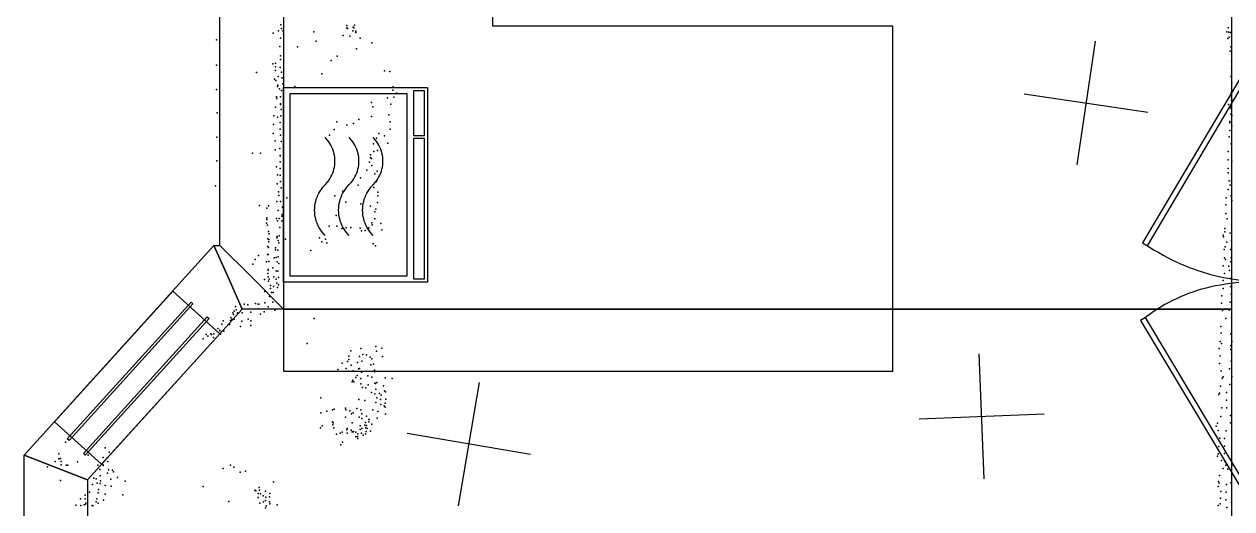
# Model space of a CAD drawing. Header units: millimetres. Extents: x -49251 to 3173, y -44712 to 7447.
# Drawn here: x -12784 to -8920, y -5808 to -4259 of the extents above; entities that cross this region are included whole.
import ezdxf

# ---------------------------------------------------------------- set-up
doc = ezdxf.new("R2010")
doc.units = ezdxf.units.MM
for name, color, linetype in [('DOORS', 7, 'Continuous'), ('OBJECTS', 8, 'Continuous'), ('P', 9, 'Continuous'), ('PANOS', 10, 'Continuous'), ('ROOMS', 1, 'Continuous'), ('WALLS', 3, 'Continuous'), ('WINDOWS', 6, 'Continuous')]:
    doc.layers.add(name, color=color, linetype=linetype)

# ---------------------------------------------------------------- blocks, each defined once
blk = doc.blocks.new('Microwave_Wall_57')
for points in [[(-310.9, 229.5), (310.9, 229.5)], [(-310.9, -176.3), (-310.9, 229.5)], [(290.9, 209.5), (-290.9, 209.5)], [(-290.9, 209.5), (-290.9, -166.3)], [(290.9, -166.3), (290.9, 209.5)], [(310.9, 229.5), (310.9, -176.3)], [(-162.3, 96.4), (-153.9, 104), (-148, 108.5), (-141.9, 112.6), (-135.6, 116.3), (-129.2, 119.5), (-122.5, 122.3), (-115.8, 124.7), (-108.9, 126.6), (-102, 128.1), (-95, 129.2), (-87.9, 129.8), (-80.9, 130.1), (-73.8, 129.8), (-66.8, 129.2), (-59.8, 128.1), (-52.8, 126.6), (-46, 124.7), (-39.2, 122.3), (-32.6, 119.5), (-26.1, 116.3), (-19.8, 112.6), (-13.7, 108.5), (-7.9, 104), (0.5, 96.4)], [(0.5, 96.4), (8.3, 89.3), (13.7, 85.1), (19.4, 81.4), (25.2, 78), (31.2, 75), (37.3, 72.4), (43.5, 70.2), (49.8, 68.4), (56.3, 67), (62.7, 66), (69.2, 65.4), (75.8, 65.2), (82.3, 65.4), (88.8, 66), (95.3, 67), (101.7, 68.4), (108.1, 70.2), (114.3, 72.4), (120.4, 75), (126.4, 78), (132.2, 81.4), (137.9, 85.1), (143.3, 89.3), (151, 96.4)], [(-162.1, 19.6), (-153.7, 27.2), (-147.9, 31.7), (-141.8, 35.8), (-135.5, 39.5), (-129, 42.7), (-122.4, 45.5), (-115.6, 47.9), (-108.8, 49.8), (-101.8, 51.3), (-94.8, 52.4), (-87.8, 53.1), (-80.7, 53.3), (-73.7, 53.1), (-66.6, 52.4), (-59.6, 51.3), (-52.7, 49.8), (-45.8, 47.9), (-39.1, 45.5), (-32.4, 42.7), (-26, 39.5), (-19.7, 35.8), (-13.6, 31.7), (-7.7, 27.2), (0.7, 19.6)], [(0.7, 19.6), (8.4, 12.6), (13.9, 8.4), (19.5, 4.6), (25.3, 1.2), (31.3, -1.8), (37.4, -4.4), (43.7, -6.6), (50, -8.4), (56.4, -9.8), (62.9, -10.8), (69.4, -11.4), (75.9, -11.6), (82.5, -11.4), (89, -10.8), (95.5, -9.8), (101.9, -8.4), (108.2, -6.6), (114.5, -4.4), (120.6, -1.8), (126.5, 1.2), (132.4, 4.6), (138, 8.4), (143.4, 12.6), (151.2, 19.6)], [(-162.3, -57.2), (-153.9, -49.6), (-148, -45.1), (-141.9, -41), (-135.6, -37.3), (-129.1, -34.1), (-122.5, -31.3), (-115.8, -28.9), (-108.9, -27), (-102, -25.5), (-95, -24.4), (-87.9, -23.8), (-80.9, -23.5), (-73.8, -23.8), (-66.7, -24.4), (-59.7, -25.5), (-52.8, -27), (-45.9, -28.9), (-39.2, -31.3), (-32.6, -34.1), (-26.1, -37.3), (-19.8, -41), (-13.7, -45.1), (-7.8, -49.6), (0.5, -57.2)], [(0.5, -57.2), (8.3, -64.3), (13.7, -68.5), (19.4, -72.2), (25.2, -75.6), (31.2, -78.6), (37.3, -81.2), (43.5, -83.4), (49.9, -85.2), (56.3, -86.6), (62.8, -87.6), (69.3, -88.2), (75.8, -88.4), (82.3, -88.2), (88.9, -87.6), (95.3, -86.6), (101.7, -85.2), (108.1, -83.4), (114.3, -81.2), (120.4, -78.6), (126.4, -75.6), (132.2, -72.2), (137.9, -68.5), (143.3, -64.3), (151.1, -57.2)], [(-310.9, -230.9), (-310.9, -176.3)], [(148.2, -186.3), (-300.9, -186.3)], [(-300.9, -186.3), (-300.9, -220.9)], [(-290.9, -166.3), (153.2, -166.3)], [(148.2, -220.9), (148.2, -186.3)], [(153.2, -166.3), (290.9, -166.3)], [(300.9, -186.3), (158.2, -186.3)], [(158.2, -186.3), (158.2, -220.9)], [(300.9, -220.9), (300.9, -186.3)], [(310.9, -176.3), (310.9, -230.9)], [(153.2, -230.9), (-310.9, -230.9)], [(-300.9, -220.9), (148.2, -220.9)], [(310.9, -230.9), (153.2, -230.9)], [(158.2, -220.9), (300.9, -220.9)]]:
    blk.add_lwpolyline(points)
blk = doc.blocks.new('2-Double_3F')
for points in [[(-803.047, 5.11842), (-144.478, 395.382), (-134.282, 378.176), (-792.851, -12.0874), (-803.047, 5.11842)], [(130.58, 402.327), (799.603, 1.60988), (789.326, -15.5479), (120.303, 385.169), (130.58, 402.327)], [(-134.282, 378.176), (-119.32, 354.081), (-109.98, 338.172), (-101.133, 322.376), (-92.7658, 306.684), (-84.8675, 291.087), (-77.4254, 275.576), (-70.4273, 260.141), (-63.861, 244.774), (-57.7142, 229.467), (-51.9747, 214.209), (-46.6303, 198.992), (-41.6688, 183.807), (-37.078, 168.646), (-32.8455, 153.498), (-28.9593, 138.355), (-25.407, 123.208), (-22.1765, 108.049), (-19.2555, 92.867), (-16.6317, 77.6544), (-14.2931, 62.402), (-12.2272, 47.1006), (-10.422, 31.7413), (-8.86523, 16.3152), (-6.96899, -6.96899)], [(-6.96899, -6.96899), (-5.64674, 24.0467), (-4.27553, 44.0225), (-2.51777, 63.4584), (-0.37793, 82.3727), (2.13953, 100.783), (5.03013, 118.709), (8.2894, 136.167), (11.9129, 153.176), (15.8961, 169.754), (20.2346, 185.919), (24.9238, 201.69), (29.9595, 217.085), (35.3369, 232.121), (41.0518, 246.818), (47.0996, 261.192), (53.4758, 275.263), (60.176, 289.048), (67.1957, 302.566), (74.5305, 315.834), (82.1759, 328.872), (90.1273, 341.697), (98.3804, 354.327), (106.931, 366.78), (120.303, 385.169)]]:
    blk.add_lwpolyline(points)
blk = doc.blocks.new('1-Standard_69')
for points in [[(-590, 42.9766), (589.999, 42.9766), (589.999, 32.9766), (-590, 32.9766), (-590, 42.9766)], [(-590.014, -44.0958), (589.985, -44.0958), (589.985, -54.0958), (-590.014, -54.0958), (-590.014, -44.0958)]]:
    blk.add_lwpolyline(points)

msp = doc.modelspace()

# ---------------------------------------------------------------- linework, layer by layer
at = {"layer": 'OBJECTS'}
for points in [[(-11283.8, -4265.5), (-11283.8, -2520.5)], [(-10004.9, -4265.5), (-11283.8, -4265.5)], [(-10004.9, -5368.2), (-10004.9, -4265.5)], [(-11954.2, -5169.7), (-11954.2, -5368.2)], [(-11954.2, -5368.2), (-10004.9, -5368.2)]]:
    msp.add_lwpolyline(points, dxfattribs=at)
at = {"layer": 'P'}
for p in [(-11987, -4287), (-11970, -4280), (-11962, -4261), (-11960, -4273), (-11956, -4280), (-11857, -4283), (-11751, -4263), (-11751, -4270), (-11749, -4272), (-11732, -4280), (-11731, -4268), (-11729, -4270), (-11727, -4262), (-11723, -4285), (-11722, -4281), (-8936, -4283), (-8932, -4270), (-8929, -4284), (-8924, -4285), (-12168, -4309), (-11963, -4303), (-11954, -4291), (-11849, -4313), (-11763, -4295), (-11742, -4297), (-11709, -4303), (-11671, -4318), (-8933, -4304), (-8928, -4300), (-8921, -4297), (-11966, -4330), (-11963, -4360), (-11909, -4331), (-11782, -4361), (-11720, -4337), (-8925, -4345), (-8923, -4331), (-12168, -4390), (-11988, -4385), (-11979, -4383), (-11979, -4395), (-11965, -4397), (-11963, -4372), (-11801, -4375), (-8921, -4377), (-8921, -4400), (-12040, -4413), (-11983, -4434), (-11979, -4407), (-11978, -4439), (-11971, -4426), (-11960, -4412), (-11958, -4430), (-11831, -4417), (-11631, -4408), (-11614, -4410), (-8923, -4426), (-12168, -4468), (-11973, -4458), (-11972, -4454), (-11967, -4465), (-11960, -4471), (-11956, -4449), (-11918, -4458), (-11604, -4470), (-11603, -4459), (-11592, -4479), (-8922, -4478), (-8920, -4446), (-11976, -4491), (-11975, -4496), (-11964, -4513), (-11964, -4515), (-11963, -4491), (-11672, -4509), (-11621, -4494), (-11611, -4514), (-11601, -4492), (-8930, -4516), (-8926, -4491), (-8921, -4502), (-8920, -4500), (-12166, -4542), (-11985, -4552), (-11979, -4524), (-11973, -4556), (-11962, -4552), (-11961, -4531), (-11672, -4554), (-11668, -4523), (-11617, -4549), (-8925, -4527), (-8923, -4546), (-8922, -4524), (-8920, -4551), (-11986, -4580), (-11965, -4573), (-11965, -4594), (-11792, -4596), (-11783, -4571), (-11751, -4582), (-11730, -4576), (-11713, -4564), (-11613, -4571), (-11613, -4594), (-8926, -4570), (-8926, -4574), (-8920, -4585), (-12167, -4620), (-11987, -4608), (-11981, -4632), (-11964, -4614), (-11961, -4634), (-11807, -4614), (-11656, -4623), (-11649, -4608), (-11631, -4616), (-8928, -4619), (-8926, -4599), (-12053, -4671), (-12027, -4671), (-11981, -4660), (-11966, -4656), (-11666, -4641), (-11665, -4666), (-11653, -4663), (-11620, -4639), (-8931, -4666), (-8922, -4641), (-12167, -4696), (-11965, -4679), (-11965, -4680), (-11965, -4699), (-11679, -4700), (-11676, -4676), (-11676, -4686), (-11672, -4688), (-11671, -4711), (-8931, -4693), (-8920, -4697), (-11976, -4715), (-11973, -4740), (-11965, -4720), (-11965, -4742), (-11708, -4750), (-11687, -4725), (-11662, -4737), (-11654, -4729), (-8932, -4720), (-8931, -4734), (-12172, -4776), (-11974, -4769), (-11963, -4762), (-11961, -4782), (-11715, -4774), (-11665, -4781), (-11656, -4762), (-8932, -4787), (-8928, -4760), (-8925, -4773), (-8921, -4761), (-11975, -4826), (-11970, -4795), (-11969, -4807), (-11963, -4826), (-11943, -4814), (-11790, -4808), (-11764, -4793), (-11754, -4828), (-11653, -4829), (-11652, -4796), (-11652, -4808), (-8938, -4814), (-8922, -4806), (-8921, -4811), (-8920, -4823), (-12031, -4838), (-12007, -4847), (-12002, -4840), (-11971, -4854), (-11958, -4867), (-11957, -4844), (-11706, -4833), (-11676, -4841), (-11662, -4859), (-11659, -4850), (-8939, -4836), (-8939, -4864), (-12008, -4895), (-12007, -4878), (-12007, -4883), (-12005, -4901), (-11976, -4880), (-11973, -4888), (-11968, -4880), (-11959, -4873), (-11959, -4887), (-11808, -4905), (-11785, -4870), (-11783, -4905), (-11671, -4894), (-11670, -4900), (-11662, -4881), (-11643, -4896), (-8935, -4881), (-8921, -4900), (-12004, -4945), (-12002, -4922), (-12000, -4929), (-11975, -4942), (-11974, -4938), (-11968, -4935), (-11966, -4909), (-11839, -4942), (-11767, -4912), (-11753, -4910), (-11739, -4909), (-11709, -4911), (-11704, -4919), (-11693, -4918), (-11681, -4910), (-11639, -4916), (-8947, -4933), (-8946, -4939), (-8942, -4912), (-8942, -4923), (-8925, -4927), (-12004, -4970), (-12002, -4973), (-12001, -4947), (-12001, -4955), (-11979, -4974), (-11979, -4980), (-11972, -4981), (-11971, -4950), (-11969, -4958), (-11947, -4946), (-11866, -4982), (-11831, -4955), (-11820, -4946), (-11815, -4958), (-11667, -4961), (-11660, -4968), (-8944, -4979), (-8941, -4971), (-8936, -4956), (-8924, -4979), (-8921, -4952), (-12045, -5011), (-12034, -4998), (-12008, -5019), (-12005, -4995), (-12003, -4995), (-12001, -5018), (-11984, -5006), (-11977, -5005), (-11974, -5019), (-11971, -5003), (-8943, -5006), (-8940, -5011), (-8923, -5019), (-8922, -5005), (-12052, -5026), (-12004, -5056), (-12003, -5043), (-12003, -5045), (-11988, -5038), (-11977, -5047), (-11972, -5049), (-11969, -5024), (-8947, -5031), (-8943, -5056), (-8929, -5033), (-8927, -5046), (-12015, -5075), (-12003, -5067), (-12002, -5080), (-12000, -5074), (-11996, -5094), (-11986, -5098), (-11985, -5067), (-11977, -5074), (-11975, -5087), (-11970, -5069), (-11970, -5092), (-8948, -5078), (-8924, -5072), (-8924, -5097), (-12014, -5114), (-11999, -5129), (-11996, -5104), (-11992, -5117), (-11987, -5117), (-11973, -5101), (-8952, -5127), (-8948, -5104), (-8922, -5122), (-12112, -5176), (-12107, -5161), (-12105, -5172), (-12080, -5154), (-12068, -5156), (-12043, -5152), (-12035, -5154), (-12035, -5169), (-12033, -5154), (-12014, -5150), (-12003, -5163), (-11988, -5148), (-11982, -5173), (-8953, -5151), (-8950, -5174), (-8928, -5173), (-8925, -5148), (-12147, -5207), (-12123, -5206), (-12122, -5197), (-12119, -5202), (-12116, -5182), (-12114, -5187), (-12112, -5202), (-12101, -5182), (-12087, -5208), (-12086, -5182), (-12067, -5202), (-12058, -5180), (-12058, -5207), (-12028, -5186), (-12016, -5178), (-11856, -5200), (-8939, -5200), (-8921, -5198), (-12201, -5251), (-12186, -5249), (-12184, -5251), (-12177, -5249), (-12164, -5232), (-12158, -5237), (-12158, -5239), (-12155, -5250), (-12151, -5218), (-12145, -5240), (-12130, -5218), (-12127, -5219), (-12091, -5225), (-12058, -5222), (-8955, -5225), (-8954, -5247), (-8923, -5249), (-12211, -5265), (-12196, -5256), (-12178, -5261), (-11878, -5280), (-11658, -5289), (-8957, -5273), (-8953, -5280), (-8923, -5286), (-8920, -5273), (-11745, -5320), (-11745, -5331), (-11738, -5303), (-11711, -5321), (-11706, -5296), (-11700, -5315), (-11688, -5316), (-11677, -5323), (-11671, -5329), (-11656, -5304), (-11639, -5295), (-11637, -5321), (-8960, -5296), (-8957, -5319), (-8923, -5299), (-8921, -5311), (-11780, -5363), (-11766, -5343), (-11753, -5360), (-11749, -5337), (-11747, -5368), (-11737, -5349), (-11731, -5367), (-11717, -5341), (-11714, -5361), (-11711, -5360), (-11703, -5336), (-11675, -5348), (-11666, -5346), (-11663, -5365), (-11663, -5370), (-8959, -5344), (-8954, -5367), (-8927, -5361), (-8922, -5336), (-11734, -5402), (-11732, -5397), (-11729, -5402), (-11723, -5389), (-11718, -5382), (-11707, -5392), (-11707, -5409), (-11704, -5371), (-11703, -5371), (-11684, -5383), (-11671, -5387), (-11662, -5407), (-11660, -5408), (-11655, -5404), (-11629, -5390), (-11606, -5392), (-8951, -5391), (-8948, -5386), (-8920, -5385), (-11701, -5421), (-11691, -5422), (-11683, -5412), (-11672, -5437), (-11662, -5441), (-11659, -5426), (-11647, -5440), (-11641, -5445), (-11634, -5415), (-11631, -5431), (-11628, -5434), (-8961, -5443), (-8959, -5439), (-8956, -5416), (-8937, -5437), (-8926, -5411), (-11834, -5453), (-11713, -5459), (-11694, -5462), (-11658, -5468), (-11655, -5454), (-11644, -5459), (-11643, -5475), (-11632, -5479), (-11629, -5471), (-11629, -5483), (-11626, -5458), (-8952, -5486), (-8937, -5461), (-8936, -5486), (-11835, -5501), (-11815, -5496), (-11797, -5492), (-11792, -5490), (-11756, -5487), (-11756, -5515), (-11755, -5492), (-11742, -5495), (-11736, -5505), (-11731, -5502), (-11719, -5488), (-11712, -5515), (-11707, -5492), (-11703, -5505), (-11703, -5520), (-11688, -5512), (-11681, -5523), (-11680, -5523), (-11668, -5492), (-11654, -5519), (-11652, -5497), (-11628, -5506), (-8955, -5513), (-8924, -5510), (-11836, -5549), (-11830, -5543), (-11797, -5530), (-11796, -5540), (-11795, -5533), (-11793, -5549), (-11766, -5563), (-11751, -5556), (-11750, -5552), (-11737, -5557), (-11734, -5533), (-11734, -5562), (-11731, -5562), (-11730, -5561), (-11723, -5563), (-11709, -5543), (-11709, -5555), (-11703, -5552), (-11694, -5541), (-11692, -5532), (-11690, -5549), (-11689, -5561), (-11688, -5542), (-11686, -5552), (-11681, -5530), (-11676, -5560), (-11671, -5538), (-8970, -5544), (-8966, -5535), (-8963, -5558), (-8938, -5559), (-8924, -5534), (-12651, -5595), (-11784, -5570), (-11773, -5567), (-11765, -5595), (-11750, -5566), (-11722, -5578), (-11717, -5577), (-11716, -5569), (-11716, -5584), (-11704, -5567), (-11699, -5573), (-11692, -5569), (-8958, -5582), (-8943, -5584), (-12673, -5633), (-12579, -5637), (-12578, -5628), (-12524, -5613), (-12512, -5627), (-11770, -5604), (-8966, -5640), (-8963, -5633), (-8961, -5609), (-8943, -5608), (-8943, -5632), (-12709, -5674), (-12684, -5657), (-12673, -5649), (-12667, -5647), (-12665, -5657), (-12665, -5668), (-12649, -5669), (-12644, -5669), (-12613, -5658), (-12548, -5669), (-12532, -5667), (-12531, -5644), (-12531, -5670), (-12516, -5657), (-12147, -5679), (-12123, -5669), (-12113, -5675), (-8953, -5654), (-8947, -5680), (-8942, -5657), (-8939, -5669), (-8920, -5661), (-8920, -5670), (-12667, -5718), (-12561, -5710), (-12553, -5713), (-12542, -5683), (-12540, -5703), (-12517, -5694), (-12514, -5684), (-12506, -5714), (-12501, -5685), (-12498, -5690), (-12485, -5708), (-12093, -5691), (-12076, -5688), (-8959, -5702), (-8933, -5682), (-8921, -5706), (-8921, -5706), (-12575, -5755), (-12565, -5731), (-12550, -5726), (-12547, -5757), (-12546, -5747), (-12540, -5727), (-12539, -5719), (-12525, -5734), (-12505, -5736), (-12460, -5720), (-12211, -5737), (-12046, -5749), (-12042, -5751), (-12032, -5740), (-12031, -5749), (-12012, -5752), (-11986, -5722), (-8963, -5737), (-8962, -5721), (-8960, -5726), (-8955, -5753), (-8938, -5755), (-8937, -5731), (-8923, -5725), (-12603, -5777), (-12592, -5796), (-12588, -5765), (-12588, -5777), (-12587, -5794), (-12586, -5790), (-12553, -5786), (-12551, -5777), (-12547, -5790), (-12530, -5781), (-12524, -5762), (-12468, -5764), (-12129, -5785), (-12035, -5759), (-12035, -5772), (-12030, -5790), (-12028, -5760), (-12019, -5767), (-12018, -5786), (-12011, -5782), (-12010, -5771), (-11999, -5770), (-11999, -5786), (-11998, -5759), (-11998, -5792), (-11974, -5796), (-8957, -5792), (-8956, -5774), (-8939, -5780), (-8921, -5788), (-12618, -5797), (-12602, -5798), (-12566, -5798), (-12564, -5799), (-12012, -5805), (-12009, -5799), (-8964, -5798), (-8936, -5804)]:
    msp.add_point(p, dxfattribs=at)
at = {"layer": 'PANOS'}
for points in [[(-9356.6, -4312.9), (-9415.9, -4708.5)], [(-9584, -4481.1), (-9188.5, -4540.4)], [(-9712.5, -5712.5), (-9728, -5312.8)], [(-11394.5, -5798.7), (-11327.2, -5404.4)], [(-9920.1, -5520.4), (-9520.4, -5504.9)], [(-11163.7, -5635.1), (-11558, -5567.9)]]:
    msp.add_lwpolyline(points, dxfattribs=at)
at = {"layer": 'ROOMS'}
for points in [[(-8210.1, -4056), (-7938.5, -4056), (-7938.5, -2918.4), (-7938.5, -2918.4), (-7938.6, -1952.1), (-11954.2, -1952.1), (-11954.2, -5169.7), (-8919.4, -5169.7), (-8919.4, -4056), (-8210.1, -4056)], [(-11954.2, -5169.7), (-12086.4, -5169.7), (-12580.7, -5715.4), (-12580.7, -7180.6), (-12024.4, -7876.7), (-12024.4, -8024.4), (-8919.4, -8024.4), (-8919.4, -6740.4), (-8919.4, -5864.7), (-8919.4, -5169.7), (-11954.2, -5169.7)]]:
    msp.add_lwpolyline(points, close=True, dxfattribs=at)
at = {"layer": 'WALLS'}
for points in [[(-11954.2, -1952.1), (-11954.2, -5169.7), (-12055.7, -5068.2), (-12157.2, -4966.7), (-12157.2, -1842.1), (-12055.7, -1842.1), (-11954.2, -1952.1)], [(-12783.7, -5637.1), (-12176.4, -4966.7), (-12131.4, -5068.2), (-12086.4, -5169.7), (-12580.7, -5715.4), (-12682.2, -5676.3), (-12783.7, -5637.1)], [(-12176.4, -4966.7), (-12157.2, -4966.7), (-12055.7, -5068.2), (-11954.2, -5169.7), (-12086.4, -5169.7), (-12131.4, -5068.2), (-12176.4, -4966.7)], [(-12783.7, -7251.8), (-12783.7, -5637.1), (-12682.2, -5676.3), (-12580.7, -5715.4), (-12580.7, -7180.6), (-12682.2, -7216.2), (-12783.7, -7251.8)]]:
    msp.add_lwpolyline(points, dxfattribs=at)
at = {"layer": 'WINDOWS'}
msp.add_lwpolyline([(-12686.5, -5529.8), (-12308.4, -5112.4), (-12157.9, -5248.7), (-12536, -5666.1), (-12686.5, -5529.8)], dxfattribs=at)

# ---------------------------------------------------------------- block references
at = {"layer": 'DOORS', "xscale": -0.9, "yscale": 0.9, "rotation": 90}
msp.add_blockref('2-Double_3F', (-8849.4, -5088.3), dxfattribs=at)
at = {"layer": 'OBJECTS', "rotation": 90}
msp.add_blockref('Microwave_Wall_57', (-11724.2, -4772.5), dxfattribs=at)
at = {"layer": 'WINDOWS', "xscale": 0.5, "yscale": 0.8, "rotation": 47.8}
msp.add_blockref('1-Standard_69', (-12422.2, -5389.3), dxfattribs=at)

doc.saveas('drawing.dxf')
